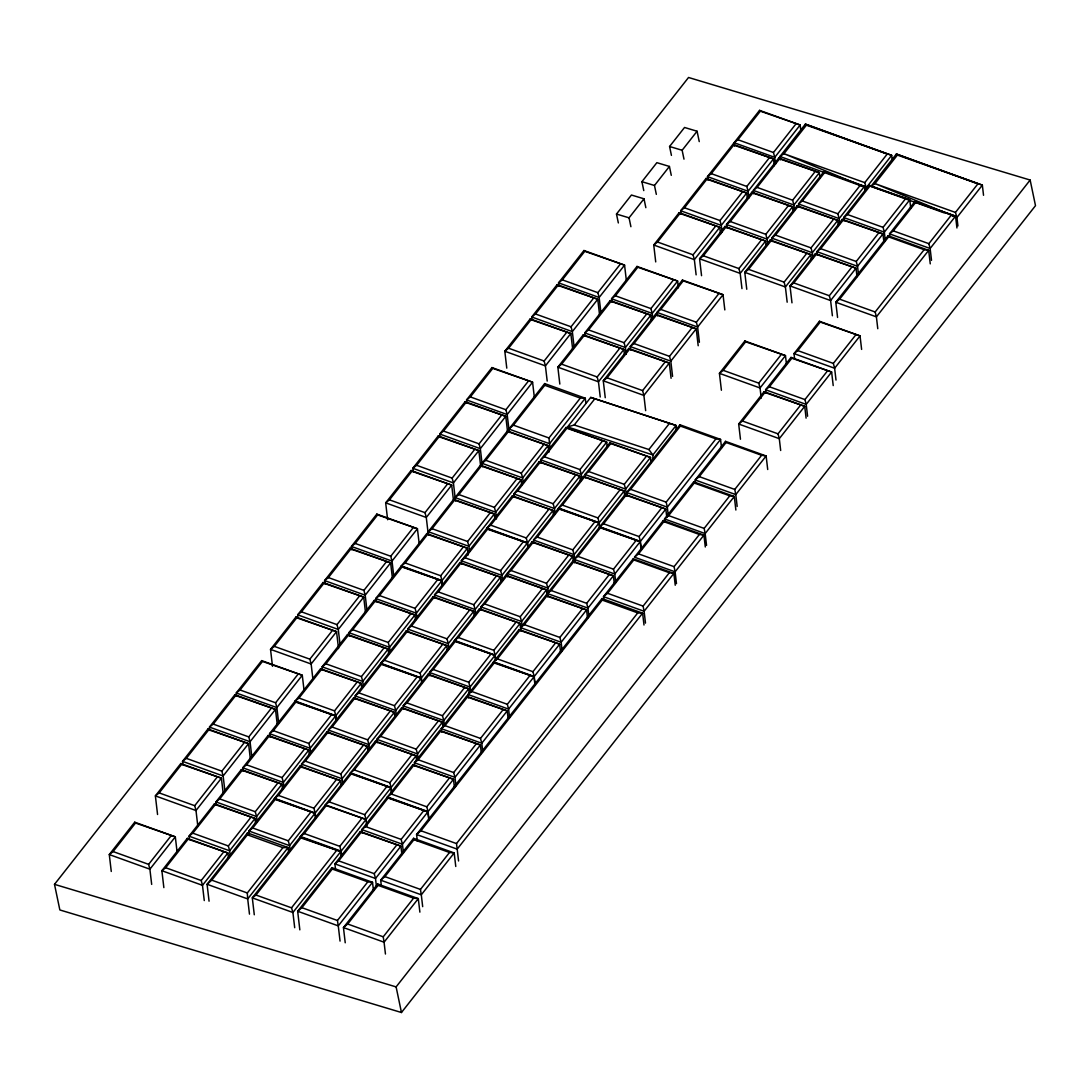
<?xml version="1.0" encoding="UTF-8"?>
<svg xmlns="http://www.w3.org/2000/svg" width="1090" height="1090" viewBox="0 0 1090 1090"><rect width="100%" height="100%" fill="white"/><g stroke="black" fill="none" stroke-linecap="round" stroke-linejoin="round"><path stroke-width="1.5" d="M209.062 901.185L207.086 884.29L211.773 880.175L247.389 834.831L247.457 832.91L288.073 847.543L288.673 852.612M54.5 884.344L688.539 77.485L1030.145 180.041L1035.5 205.656L401.461 1012.515L59.855 909.959L54.5 884.344L396.106 986.9L401.461 1012.515M177.098 852.053L175.313 836.834L134.71 822.201L109.286 854.56L111.262 871.455M223.191 793.384L221.406 778.178L180.804 763.545L155.38 795.891L157.56 814.489M250.332 758.844L248.561 743.639L207.945 729.006L182.521 761.351L182.916 764.73M277.255 724.591L275.47 709.386L234.868 694.752L209.444 727.098L209.839 730.477M304.069 690.474L302.284 675.255L261.682 660.622L236.258 692.981L236.653 696.36M338.527 648.55L336.551 631.655L295.949 617.022L270.524 649.368L272.5 666.276M365.477 612.321L363.706 597.102L323.09 582.469L297.665 614.828L298.06 618.207M392.4 578.068L390.615 562.849L350.013 548.216L324.588 580.575L324.984 583.954M419.214 543.937L417.429 528.732L376.827 514.099L351.402 546.444L351.798 549.823M453.481 500.337L451.696 485.118L411.094 470.485L385.669 502.844L387.645 519.739M480.622 465.784L478.851 450.579L438.234 435.945L412.81 468.291L413.205 471.684M507.545 431.531L505.76 416.326L465.157 401.692L439.733 434.038L440.128 437.431M534.359 397.414L532.574 382.195L491.971 367.575L466.547 399.921L466.942 403.3M572.618 348.732L570.833 333.513L530.231 318.88L504.806 351.239L506.782 368.134M599.527 314.479L597.756 299.26L557.14 284.626L531.716 316.986L532.111 320.365M626.341 280.348L624.57 265.142L583.954 250.509L558.53 282.855L558.925 286.234M171.048 835.812L148.621 864.356L149.889 869.193L109.286 854.56L113.088 851.562L135.514 823.018L175.313 836.834L149.889 869.193L151.673 884.399M217.142 777.156L194.715 805.701L195.996 810.524L155.38 795.891L159.181 792.907L181.608 764.363L221.406 778.178L195.996 810.524L197.767 825.743M244.296 742.617L221.856 771.161L223.137 775.985L182.521 761.351L186.322 758.354L208.762 729.809L248.561 743.639L223.137 775.985L224.922 791.19M271.206 708.364L248.779 736.908L250.06 741.731L209.444 727.098L213.245 724.101L235.672 695.556L275.47 709.386L250.06 741.731L251.831 756.937M298.02 674.233L275.593 702.777L276.874 707.601L236.258 692.981L240.059 689.984L262.486 661.439L302.284 675.255L276.874 707.601L278.645 722.82M332.286 630.633L309.86 659.178L311.141 664.001L270.524 649.368L274.326 646.37L296.752 617.826L336.551 631.655L311.141 664.001L312.912 679.22M359.441 596.08L337.001 624.625L338.281 629.461L297.665 614.828L301.467 611.831L323.907 583.286L363.706 597.102L338.281 629.461L340.066 644.667M386.351 561.827L363.924 590.371L365.205 595.208L324.588 580.575L328.39 577.577L350.817 549.033L390.615 562.849L365.205 595.208L366.976 610.414M413.165 527.71L390.738 556.254L392.019 561.077L351.402 546.444L355.204 543.447L377.631 514.902L417.429 528.732L392.019 561.077L393.79 576.297M447.431 484.11L425.005 512.654L426.285 517.478L385.669 502.844L389.471 499.847L411.897 471.302L451.696 485.118L426.285 517.478L428.057 532.683M474.572 449.557L452.146 478.101L453.426 482.925L412.81 468.291L416.612 465.307L439.052 436.763L478.851 450.579L453.426 482.925L455.484 500.95M501.495 415.304L479.069 443.848L480.336 448.671L439.733 434.038L443.535 431.054L465.961 402.51L505.76 416.326L480.336 448.671L482.407 466.697M528.309 381.187L505.883 409.731L507.163 414.554L466.547 399.921L470.349 396.923L492.775 368.379L532.574 382.195L507.163 414.554L509.33 432.444M566.568 332.491L544.142 361.035L545.409 365.872L504.806 351.239L508.608 348.241L531.034 319.697L570.833 333.513L545.409 365.872L547.194 381.078M593.491 298.238L571.051 326.782L572.332 331.619L531.716 316.986L535.517 313.988L557.957 285.444L597.756 299.26L572.332 331.619L574.103 346.824M620.305 264.121L597.865 292.665L599.146 297.488L558.53 282.855L562.331 279.858L584.771 251.313L624.57 265.142L599.146 297.488L600.931 312.707M618.343 222.932L616.49 214.049L631.437 195.028L643.999 198.802L645.852 207.686M643.768 190.587L641.915 181.703L656.861 162.669L669.423 166.443L671.277 175.327M671.426 155.38L669.573 146.496L684.534 127.476L697.082 131.236L699.249 141.605M630.906 226.706L629.053 217.823L643.999 198.802M656.33 194.361L654.477 185.477L669.423 166.443M683.989 159.154L682.136 150.27L697.082 131.236M228.505 858.062L227.905 852.993L187.289 838.36L161.879 870.719L163.854 887.614M255.646 823.522L255.046 818.454L214.444 803.821L189.02 836.166L189.415 839.545M282.555 789.269L281.969 784.2L241.353 769.567L215.943 801.913L216.338 805.292M309.383 755.138L308.783 750.07L268.167 735.437L242.757 767.796L243.152 771.175M336.197 721.021L335.597 715.953L294.995 701.32L269.571 733.665L269.966 737.044M336.401 720.763L335.802 715.694L295.186 701.061L320.61 668.715L361.226 683.335L361.812 688.417M388.735 654.163L388.135 649.081L347.533 634.462L322.109 666.808L322.504 670.187M415.549 620.033L414.949 614.964L374.347 600.331L348.923 632.677L349.318 636.056M442.363 585.916L441.777 580.834L401.161 566.214L375.737 598.56L376.132 601.939M442.567 585.657L441.968 580.575L401.365 565.955L426.79 533.596L467.392 548.229L468.182 554.987M494.901 519.044L494.315 513.976L453.699 499.343L428.275 531.702L428.67 535.081M496.495 518.963L495.705 512.205L455.089 497.571L480.513 465.226L521.129 479.859L521.715 484.927M523.214 483.02L522.628 477.951L482.012 463.318L507.436 430.972L548.038 445.606L548.829 452.364M550.137 448.767L549.537 443.698L508.935 429.065L544.673 383.585L585.275 398.218L585.875 403.286M720.572 234.05L719.781 227.292L679.165 212.659L653.741 245.018L655.717 261.913M747.29 198.108L746.691 193.039L706.075 178.406L680.664 210.765L681.059 214.144M774.295 165.68L773.505 158.922L732.902 144.289L707.478 176.634L707.873 180.014M800.755 130.064L800.155 124.996L759.553 110.362L734.129 142.722L734.524 146.101M624.475 354.509L623.889 349.44L583.273 334.807L557.848 367.167L559.824 384.062M651.398 320.256L650.798 315.187L610.196 300.554L584.771 332.913L585.167 336.292M678.402 287.828L677.612 281.07L637.01 266.437L611.585 298.783L611.981 302.162M223.641 851.971L201.214 880.516L202.481 885.339L161.879 870.719L165.68 867.722L188.107 839.177L227.905 852.993L202.481 885.339L204.266 900.558M250.782 817.432L228.355 845.976L229.636 850.8L189.02 836.166L192.821 833.169L215.248 804.624L255.046 818.454L229.636 850.8L230.222 855.868M277.705 783.179L255.278 811.723L256.545 816.546L215.943 801.913L219.744 798.916L242.171 770.371L281.969 784.2L256.545 816.546L257.145 821.615M304.519 749.048L282.092 777.592L283.359 782.429L242.757 767.796L246.558 764.799L268.985 736.254L308.783 750.07L283.359 782.429L283.959 787.498M331.333 714.931L308.906 743.475L310.173 748.299L269.571 733.665L273.372 730.668L295.799 702.124L335.597 715.953L310.173 748.299L310.773 753.367M295.186 701.061L298.987 698.063L321.427 669.519L361.226 683.335L335.802 715.694L334.521 710.871L356.961 682.326M383.871 648.073L361.444 676.618L362.725 681.441L322.109 666.808L325.91 663.81L348.337 635.266L388.135 649.081L362.725 681.441L363.311 686.509M410.685 613.942L388.258 642.487L389.539 647.31L348.923 632.677L352.724 629.693L375.151 601.149L414.949 614.964L389.539 647.31L390.125 652.379M437.499 579.826L415.072 608.37L416.353 613.193L375.737 598.56L379.538 595.562L401.965 567.018L441.777 580.834L416.353 613.193L416.939 618.262M401.365 565.955L405.167 562.958L427.593 534.413L467.392 548.229L441.968 580.575L440.701 575.752L463.127 547.207M490.05 512.954L467.61 541.498L468.891 546.322L428.275 531.702L432.076 528.705L454.516 500.16L494.315 513.976L468.891 546.322L469.477 551.404M455.089 497.571L458.89 494.574L481.33 466.03L521.129 479.859L495.705 512.205L494.424 507.381L516.864 478.837M482.012 463.318L485.813 460.321L508.24 431.776L548.038 445.606L522.628 477.951L521.347 473.128L543.774 444.584M508.935 429.065L513.431 425.168L544.768 385.288L544.673 383.585M715.503 226.27L693.077 254.815L694.357 259.638L653.741 245.018L657.543 242.021L679.969 213.477L719.781 227.292L694.357 259.638L696.129 274.857M742.426 192.017L720 220.561L721.267 225.385L680.664 210.765L684.466 207.768L706.892 179.223L746.691 193.039L721.267 225.385L722.057 232.156M769.24 157.9L746.813 186.445L748.081 191.268L707.478 176.634L711.279 173.637L733.706 145.093L773.505 158.922L748.081 191.268L748.871 198.026M795.891 123.974L773.464 152.518L774.745 157.355L734.129 142.722L737.93 139.724L760.357 111.18L800.155 124.996L774.745 157.355L775.535 164.113M619.611 348.418L597.184 376.963L598.465 381.786L557.848 367.167L561.65 364.169L584.09 335.625L623.889 349.44L598.465 381.786L600.236 397.005M646.534 314.165L624.107 342.71L625.374 347.533L584.771 332.913L588.573 329.916L611 301.371L650.798 315.187L625.374 347.533L626.164 354.305M673.347 280.048L650.921 308.593L652.188 313.416L611.585 298.783L615.387 295.785L637.813 267.241L677.612 281.07L652.188 313.416L652.787 318.484M548.965 437.976L580.302 398.095L585.275 398.218L549.537 443.698L548.965 437.976L513.431 425.168M247.457 832.91L207.086 884.29L247.703 898.923L249.474 914.128M315.582 818.358L314.996 813.29L274.38 798.657L248.956 831.002L249.351 834.381M315.787 818.1L315.187 813.031L274.585 798.398L300.009 766.038L340.611 780.672L341.211 785.754M368.12 751.5L367.534 746.418L326.918 731.785L301.494 764.145L301.889 767.524M394.934 717.37L394.348 712.301L353.732 697.668L328.308 730.014L328.717 733.393M421.748 683.253L421.162 678.171L380.546 663.538L355.136 695.897L355.531 699.276M421.953 682.994L421.367 677.912L380.751 663.279L406.175 630.933L446.791 645.566L447.377 650.635M474.3 616.381L473.7 611.313L433.098 596.68L407.674 629.025L408.069 632.418M501.114 582.264L500.514 577.196L459.912 562.563L434.488 594.908L434.883 598.287M527.928 548.134L527.328 543.065L486.726 528.432L461.302 560.791L461.697 564.17M528.132 547.875L527.533 542.806L486.93 528.173L512.341 495.827L552.957 510.461L553.557 515.529M580.466 481.276L579.88 476.207L539.264 461.574L513.84 493.92L514.235 497.299M607.28 447.145L606.694 442.077L566.078 427.444L540.654 459.803L541.049 463.182M671.086 378.284L669.301 363.079L628.698 348.446L603.274 380.792L605.25 397.7M698.2 345.734L696.224 328.826L655.608 314.192L630.197 346.538L630.592 349.917M724.823 309.914L723.038 294.695L682.422 280.076L657.011 312.421L657.406 315.8M590.739 397.414L676.059 425.468L652.883 454.966L567.563 426.912L590.739 397.414L676.059 425.468L676.086 430.373M766.202 246.122L765.602 241.053L725 226.42L699.576 258.766L701.551 275.675M793.111 211.869L792.525 206.8L751.909 192.167L726.485 224.513L726.88 227.905M819.925 177.752L819.339 172.67L778.723 158.05L753.313 190.396L753.708 193.775M310.718 812.268L288.291 840.812L289.572 845.636L248.956 831.002L252.757 828.005L275.184 799.461L314.996 813.29L289.572 845.636L290.158 850.704M274.585 798.398L278.386 795.4L300.813 766.856L340.611 780.672L315.187 813.031L313.92 808.208L336.347 779.663M363.27 745.41L340.829 773.954L342.11 778.778L301.494 764.145L305.295 761.147L327.736 732.603L367.534 746.418L342.11 778.778L342.71 783.846M390.084 711.279L367.643 739.824L368.924 744.647L328.308 730.014L332.109 727.03L354.55 698.486L394.348 712.301L368.924 744.647L369.524 749.716M416.898 677.163L394.457 705.707L395.738 710.53L355.136 695.897L358.937 692.899L381.364 664.355L421.162 678.171L395.738 710.53L396.338 715.599M380.751 663.279L384.552 660.295L406.992 631.75L446.791 645.566L421.367 677.912L420.086 673.089L442.513 644.544M469.436 610.291L447.009 638.835L448.276 643.659L407.674 629.025L411.475 626.042L433.902 597.497L473.7 611.313L448.276 643.659L448.876 648.741M496.25 576.174L473.823 604.718L475.09 609.542L434.488 594.908L438.289 591.911L460.716 563.367L500.514 577.196L475.09 609.542L475.69 614.61M523.064 542.043L500.637 570.588L501.918 575.411L461.302 560.791L465.103 557.794L487.53 529.25L527.328 543.065L501.918 575.411L502.504 580.493M486.93 528.173L490.732 525.176L513.158 496.631L552.957 510.461L527.533 542.806L526.266 537.983L548.692 509.439M575.602 475.185L553.175 503.73L554.456 508.553L513.84 493.92L517.641 490.922L540.068 462.378L579.88 476.207L554.456 508.553L555.042 513.622M602.416 441.055L579.989 469.599L581.27 474.436L540.654 459.803L544.455 456.805L566.895 428.261L606.694 442.077L581.27 474.436L581.856 479.505M665.036 362.057L642.61 390.602L643.89 395.425L603.274 380.792L607.076 377.808L629.502 349.263L669.301 363.079L643.89 395.425L645.662 410.644M691.959 327.804L669.519 356.348L670.8 361.171L630.197 346.538L633.999 343.554L656.425 315.01L696.224 328.826L670.8 361.171L672.585 376.391M718.773 293.687L696.346 322.231L697.614 327.055L657.011 312.421L660.812 309.424L683.239 280.879L723.038 294.695L697.614 327.055L699.399 342.26M761.338 240.032L738.911 268.576L740.192 273.399L699.576 258.766L703.377 255.782L725.804 227.238L765.602 241.053L740.192 273.399L741.963 288.618M788.261 205.778L765.82 234.323L767.101 239.146L726.485 224.513L730.286 221.529L752.727 192.984L792.525 206.8L767.101 239.146L767.701 244.215M815.075 171.661L792.634 200.206L793.915 205.029L753.313 190.396L757.1 187.398L779.541 158.854L819.339 172.67L793.915 205.029L794.515 210.097M892.274 160.421L891.675 155.339L806.396 125.173L783.969 153.717L779.963 156.483L780.358 159.862M567.563 426.912L574.239 424.991L594.69 398.967M247.307 892.969L282.923 847.639L288.073 847.543L247.703 898.923L247.307 892.969L211.773 880.175M341.361 856.672L340.761 851.603L300.159 836.97L252.308 897.86L254.283 914.769M341.715 856.209L341.129 851.14L300.513 836.507L350.312 773.137L390.929 787.77L391.514 792.839M391.719 792.58L391.119 787.511L350.517 772.878L375.423 741.173L416.039 755.806L416.625 760.888M443.003 727.316L442.417 722.248L401.801 707.614L376.895 739.32L377.29 742.699M469.286 693.867L468.686 688.798L428.084 674.165L403.164 705.87L403.559 709.249M495.569 660.431L494.969 655.363L454.367 640.729L429.446 672.435L429.842 675.814M495.759 660.172L495.173 655.104L454.557 640.47L479.477 608.765L520.08 623.398L520.925 631.015M547.057 594.908L546.458 589.84L505.855 575.207L480.935 606.912L481.33 610.291M573.326 561.459L572.74 556.391L532.124 541.757L507.218 573.463L507.613 576.842M599.609 528.023L599.023 522.955L558.407 508.322L533.5 540.027L533.896 543.406M599.813 527.764L599.214 522.696L558.611 508.063L583.518 476.357L624.134 490.991L624.72 496.073M651.098 462.501L650.512 457.432L609.896 442.799L584.989 474.504L585.385 477.883M811.41 259.692L810.824 254.624L770.208 239.991L744.783 272.35L746.759 289.245M838.333 225.439L837.733 220.371L797.131 205.738L771.706 238.097L772.101 241.476M865.147 191.322L864.547 186.254L823.945 171.62L798.52 203.966L798.916 207.345M255.973 895.026L291.507 907.82L292.91 912.494L252.308 897.86L255.973 895.026L300.854 837.91L340.761 851.603L292.91 912.494L294.695 927.699M300.513 836.507L304.287 833.55L326.237 805.605L366.008 819.476L366.799 826.234M326.237 805.605L325.406 804.842L329.166 801.886L351.157 773.914L390.929 787.77L341.129 851.14L339.821 846.344L361.771 818.413M350.517 772.878L354.277 769.922L376.268 741.949L416.039 755.806L391.119 787.511L389.811 782.729L411.802 754.757M438.18 721.185L416.189 749.157L417.497 753.939L376.895 739.32L380.655 736.363L402.646 708.377L442.417 722.248L417.497 753.939L418.097 759.022M464.449 687.749L442.472 715.721L443.78 720.504L403.164 705.87L406.938 702.914L428.915 674.942L468.686 688.798L443.78 720.504L444.366 725.572M490.732 654.3L468.755 682.272L470.062 687.068L429.446 672.435L433.22 669.478L455.198 641.506L494.969 655.363L470.062 687.068L470.648 692.136M454.557 640.47L458.331 637.514L480.308 609.542L520.08 623.398L495.173 655.104L493.865 650.321L515.843 622.349M542.221 588.777L520.243 616.749L521.551 621.532L480.935 606.912L484.709 603.955L506.687 575.983L546.458 589.84L521.551 621.532L522.137 626.614M568.503 555.341L546.526 583.313L547.82 588.096L507.218 573.463L510.992 570.506L532.969 542.534L572.74 556.391L547.82 588.096L548.42 593.164M594.786 521.892L572.795 549.864L574.103 554.66L533.5 540.027L537.261 537.07L559.252 509.098L599.023 522.955L574.103 554.66L574.893 561.418M558.611 508.063L562.372 505.106L584.363 477.134L624.134 490.991L599.214 522.696L597.906 517.913L619.897 489.941M646.275 456.369L624.284 484.342L625.592 489.124L584.989 474.504L588.75 471.548L610.741 443.576L650.512 457.432L625.592 489.124L626.382 495.895M806.559 253.602L784.119 282.147L785.4 286.983L744.783 272.35L748.585 269.353L771.025 240.808L810.824 254.624L785.4 286.983L787.171 302.189M833.469 219.349L811.042 247.893L812.309 252.73L771.706 238.097L775.508 235.099L797.934 206.555L837.733 220.371L812.309 252.73L812.908 257.799M839.722 223.668L839.137 218.6L798.52 203.966L802.322 200.969L824.749 172.424L823.945 171.62M574.239 424.991L648.891 449.53L669.342 423.506M291.507 907.82L336.388 850.718M325.406 804.842L366.008 819.476L364.7 814.68L386.691 786.707M837.856 213.776L860.283 185.232L864.547 186.254L839.137 218.6L837.856 213.776L802.322 200.969M864.779 182.63L783.969 153.717L866.264 187.698L864.779 182.63L887.206 154.085L805.387 124.124L779.963 156.483L866.264 187.698L891.675 155.339L805.387 124.124L806.396 125.173M786.449 364.06L785.468 355.613L744.851 340.979L719.427 373.339L721.403 390.234M373.502 890.748L372.521 882.3L331.905 867.667L297.665 911.24L299.832 929.838M401.924 854.587L400.929 846.14L360.327 831.506L334.903 863.866L335.488 868.934M428.833 820.334L427.852 811.887L387.236 797.253L361.812 829.613L362.207 832.992M428.847 818.386L428.057 811.628L387.441 796.994L412.865 764.649L453.467 779.282L454.462 787.729M481.371 753.476L480.39 745.029L439.774 730.395L414.364 762.741L414.759 766.12M508.185 719.359L507.204 710.898L466.588 696.265L441.178 728.624L441.573 732.003M535.013 685.229L534.018 676.781L493.402 662.148L467.992 694.494L468.387 697.873M535.204 684.97L534.223 676.522L493.606 661.889L519.031 629.543L559.647 644.176L560.628 652.624M562.127 650.716L561.146 642.269L520.53 627.636L545.954 595.29L586.556 609.923L587.551 618.371M614.365 584.24L613.37 575.793L572.768 561.159L547.344 593.505L547.739 596.898M641.179 550.123L640.184 541.676L599.582 527.042L574.158 559.388L574.553 562.767M641.383 549.864L640.389 541.417L599.786 526.783L625.21 494.424L665.813 509.057L666.808 517.505M721.539 447.854L720.558 439.406L679.942 424.773L626.696 492.53L627.091 495.909M781.189 354.591L758.763 383.135L760.043 387.972L719.427 373.339L723.229 370.341L745.655 341.797L785.468 355.613L760.043 387.972L761.229 398.109M857.026 276.656L856.031 268.195L815.429 253.575L790.005 285.921L791.98 302.829M883.936 242.402L882.954 233.941L842.338 219.322L816.914 251.667L817.309 255.046M910.75 208.272L909.769 199.824L869.152 185.191L843.728 217.537L844.123 220.916M340.053 941.092L338.268 925.873L297.665 911.24L301.903 907.684L332.273 869.043L331.905 867.667M396.665 845.118L374.238 873.662L375.505 878.486L334.903 863.866L338.704 860.868L361.131 832.324L400.929 846.14L375.505 878.486L376.5 886.947M423.574 810.865L401.147 839.409L402.428 844.232L361.812 829.613L365.613 826.615L388.04 798.071L427.852 811.887L402.428 844.232L403.409 852.693M387.441 796.994L391.242 793.997L413.669 765.452L453.467 779.282L428.057 811.628L426.776 806.804L449.203 778.26M476.126 744.007L453.685 772.551L454.966 777.374L414.364 762.741L418.151 759.744L440.592 731.199L480.39 745.029L454.966 777.374L455.961 785.822M502.94 709.876L480.499 738.421L481.78 743.257L441.178 728.624L444.979 725.627L467.406 697.082L507.204 710.898L481.78 743.257L482.775 751.705M529.754 675.759L507.327 704.303L508.594 709.127L467.992 694.494L471.793 691.496L494.22 662.952L534.018 676.781L508.594 709.127L509.589 717.574M493.606 661.889L497.408 658.891L519.848 630.347L559.647 644.176L534.223 676.522L532.942 671.699L555.382 643.155M520.53 627.636L524.331 624.638L546.758 596.094L586.556 609.923L561.146 642.269L559.865 637.446L582.292 608.901M609.106 574.771L586.679 603.315L587.96 608.138L547.344 593.505L551.145 590.521L573.572 561.977L613.37 575.793L587.96 608.138L588.941 616.599M635.92 540.654L613.493 569.198L614.774 574.021L574.158 559.388L577.959 556.391L600.386 527.846L640.184 541.676L614.774 574.021L615.755 582.469M599.786 526.783L603.587 523.786L626.014 495.242L665.813 509.057L640.389 541.417L639.121 536.58L661.548 508.035M668.293 515.611L667.312 507.163L626.696 492.53L630.647 489.356L680.378 426.054L679.942 424.773M851.767 267.186L829.34 295.731L830.607 300.554L790.005 285.921L793.806 282.923L816.233 254.379L856.031 268.195L830.607 300.554L832.392 315.759M878.676 232.933L856.25 261.477L857.53 266.301L816.914 251.667L820.716 248.67L843.156 220.126L882.954 233.941L857.53 266.301L858.511 274.748M905.504 198.802L883.064 227.347L884.344 232.17L843.728 217.537L847.529 214.553L869.97 186.009L909.769 199.824L884.344 232.17L885.325 240.631M944.199 212.877L870.965 186.376L896.375 154.017L982.349 185.137L983.534 195.287M957.919 225.943L956.938 217.482L982.349 185.137L897.397 155.066L874.97 183.611L870.965 186.376M337.437 920.491L367.807 881.837L372.521 882.3L338.268 925.873L337.437 920.491L301.903 907.684M666.181 502.149L715.912 438.861L720.558 439.406L667.312 507.163L666.181 502.149L630.647 489.356M806.096 418.138L804.72 406.298L764.104 391.678L738.679 424.024L740.464 439.229M833.21 385.574L831.629 372.044L791.027 357.425L765.602 389.77L765.998 393.149M861.618 349.413L860.037 335.897L819.435 321.264L794.01 353.61L794.61 358.678M419.882 912.139L418.301 898.61L377.699 883.99L343.445 927.563L345.23 942.782M455.77 866.468L454.189 852.939L413.587 838.319L380.683 880.175L381.282 885.257M643.999 625.006L642.61 613.166L602.007 598.546L416.571 834.504L417.361 841.276M675.241 585.235L673.865 573.408L633.249 558.775L603.492 596.639L603.887 600.018M676.481 583.654L675.105 571.828L634.489 557.194L663.306 520.516L703.922 535.149L705.298 546.989M735.873 510.025L734.292 496.495L693.69 481.875L664.559 518.935L664.955 522.328M767.714 469.504L766.134 455.974L725.531 441.355L695.175 479.968L695.57 483.347M930.26 263.862L928.68 250.346L888.064 235.713L835.785 302.243L837.57 317.449M956.938 227.974L955.549 216.147L914.946 201.514L889.522 233.859L889.917 237.239M800.442 405.289L778.015 433.834L779.296 438.657L738.679 424.024L742.481 421.026L764.908 392.482L804.72 406.298L779.296 438.657L780.672 450.483M827.365 371.036L804.938 399.58L806.205 404.404L765.602 389.77L769.404 386.773L791.831 358.229L831.629 372.044L806.205 404.404L807.595 416.23M855.773 334.875L833.346 363.42L834.627 368.243L794.01 353.61L797.812 350.612L820.239 322.068L860.037 335.897L834.627 368.243L836.003 380.069M385.451 954.023L384.062 942.196L343.445 927.563L347.696 924.007L378.067 885.352L377.699 883.99M422.675 906.648L421.299 894.808L380.683 880.175L384.92 876.619L413.955 839.682L413.587 838.319M458.563 860.977L457.187 849.137L416.571 834.504L420.958 830.771L602.239 600.086L602.007 598.546M645.484 623.099L644.108 611.272L603.492 596.639L607.566 593.301L633.794 559.919L633.249 558.775M634.489 557.194L638.549 553.87L663.851 521.66L663.306 520.516M706.552 545.409L705.162 533.569L664.559 518.935L668.62 515.611L694.235 483.02L693.69 481.875M737.167 506.428L735.791 494.601L695.175 479.968L699.249 476.63L726.076 442.499L725.531 441.355M877.777 328.703L876.401 316.863L835.785 302.243L839.641 299.178L888.595 236.884L888.064 235.713M951.284 215.125L928.857 243.669L930.124 248.493L889.522 233.859L893.323 230.862L915.75 202.318L955.549 216.147L930.124 248.493L931.514 260.319M383.23 936.814L413.601 898.16L418.301 898.61L384.062 942.196L383.23 936.814L347.696 924.007M420.454 889.426L449.489 852.489L454.189 852.939L421.299 894.808L420.454 889.426L384.92 876.619M456.492 843.578L637.759 612.893L642.61 613.166L457.187 849.137L456.492 843.578L420.958 830.771M643.1 606.108L669.328 572.727L673.865 573.408L644.108 611.272L643.1 606.108L607.566 593.301M674.083 566.664L699.385 534.468L703.922 535.149L675.105 571.828L674.083 566.664L638.549 553.87M704.154 528.405L729.769 495.814L734.292 496.495L705.162 533.569L704.154 528.405L668.62 515.611M734.783 489.437L761.61 455.293L766.134 455.974L735.791 494.601L734.783 489.437L699.249 476.63M875.175 311.985L924.129 249.692L928.68 250.346L876.401 316.863L875.175 311.985L839.641 299.178M952.156 215.766L956.938 217.482L955.453 212.427L977.88 183.883L896.375 154.017L897.397 155.066M396.106 986.9L1030.145 180.041M669.573 146.496L682.136 150.27M641.915 181.703L654.477 185.477M616.49 214.049L629.053 217.823M955.453 212.427L874.97 183.611L956.938 217.482M737.93 139.724L773.464 152.518M893.323 230.862L928.857 243.669M847.529 214.553L883.064 227.347M757.1 187.398L792.634 200.206M888.595 236.884L924.129 249.692M711.279 173.637L746.813 186.445M820.716 248.67L856.25 261.477M775.508 235.099L811.042 247.893M730.286 221.529L765.82 234.323M684.466 207.768L720 220.561M793.806 282.923L829.34 295.731M748.585 269.353L784.119 282.147M703.377 255.782L738.911 268.576M657.543 242.021L693.077 254.815M797.812 350.612L833.346 363.42M660.812 309.424L696.346 322.231M615.387 295.785L650.921 308.593M562.331 279.858L597.865 292.665M769.404 386.773L804.938 399.58M723.229 370.341L758.763 383.135M633.999 343.554L669.519 356.348M588.573 329.916L624.107 342.71M535.517 313.988L571.051 326.782M742.481 421.026L778.015 433.834M607.076 377.808L642.61 390.602M561.65 364.169L597.184 376.963M508.608 348.241L544.142 361.035M680.378 426.054L715.912 438.861M726.076 442.499L761.61 455.293M544.768 385.288L580.302 398.095M470.349 396.923L505.883 409.731M694.235 483.02L729.769 495.814M588.75 471.548L624.284 484.342M544.455 456.805L579.989 469.599M443.535 431.054L479.069 443.848M663.851 521.66L699.385 534.468M485.813 460.321L521.347 473.128M562.372 505.106L597.906 517.913M517.641 490.922L553.175 503.73M603.587 523.786L639.121 536.58M416.612 465.307L452.146 478.101M458.89 494.574L494.424 507.381M633.794 559.919L669.328 572.727M537.261 537.07L572.795 549.864M577.959 556.391L613.493 569.198M490.732 525.176L526.266 537.983M389.471 499.847L425.005 512.654M432.076 528.705L467.61 541.498M602.239 600.086L637.759 612.893M510.992 570.506L546.526 583.313M465.103 557.794L500.637 570.588M551.145 590.521L586.679 603.315M355.204 543.447L390.738 556.254M405.167 562.958L440.701 575.752M484.709 603.955L520.243 616.749M438.289 591.911L473.823 604.718M524.331 624.638L559.865 637.446M379.538 595.562L415.072 608.37M328.39 577.577L363.924 590.371M458.331 637.514L493.865 650.321M411.475 626.042L447.009 638.835M497.408 658.891L532.942 671.699M352.724 629.693L388.258 642.487M301.467 611.831L337.001 624.625M433.22 669.478L468.755 682.272M471.793 691.496L507.327 704.303M384.552 660.295L420.086 673.089M325.91 663.81L361.444 676.618M274.326 646.37L309.86 659.178M406.938 702.914L442.472 715.721M358.937 692.899L394.457 705.707M444.979 725.627L480.499 738.421M298.987 698.063L334.521 710.871M380.655 736.363L416.189 749.157M240.059 689.984L275.593 702.777M332.109 727.03L367.643 739.824M418.151 759.744L453.685 772.551M273.372 730.668L308.906 743.475M354.277 769.922L389.811 782.729M213.245 724.101L248.779 736.908M305.295 761.147L340.829 773.954M391.242 793.997L426.776 806.804M246.558 764.799L282.092 777.592M329.166 801.886L364.7 814.68M413.955 839.682L449.489 852.489M186.322 758.354L221.856 771.161M278.386 795.4L313.92 808.208M365.613 826.615L401.147 839.409M219.744 798.916L255.278 811.723M304.287 833.55L339.821 846.344M159.181 792.907L194.715 805.701M252.757 828.005L288.291 840.812M338.704 860.868L374.238 873.662M247.389 834.831L282.923 847.639M378.067 885.352L413.601 898.16M332.273 869.043L367.807 881.837M192.821 833.169L228.355 845.976M165.68 867.722L201.214 880.516M113.088 851.562L148.621 864.356M609.896 442.799L610.741 443.576M583.518 476.357L584.363 477.134M558.407 508.322L559.252 509.098M532.124 541.757L532.969 542.534M505.855 575.207L506.687 575.983M479.477 608.765L480.308 609.542M454.367 640.729L455.198 641.506M428.084 674.165L428.915 674.942M401.801 707.614L402.646 708.377M375.423 741.173L376.268 741.949M350.312 773.137L351.157 773.914M819.435 321.264L820.239 322.068M791.027 357.425L791.831 358.229M764.104 391.678L764.908 392.482M914.946 201.514L915.75 202.318M869.152 185.191L869.97 186.009M759.553 110.362L760.357 111.18M842.338 219.322L843.156 220.126M778.723 158.05L779.541 158.854M797.131 205.738L797.934 206.555M732.902 144.289L733.706 145.093M815.429 253.575L816.233 254.379M751.909 192.167L752.727 192.984M770.208 239.991L771.025 240.808M706.075 178.406L706.892 179.223M725 226.42L725.804 227.238M679.165 212.659L679.969 213.477M744.851 340.979L745.655 341.797M682.422 280.076L683.239 280.879M637.01 266.437L637.813 267.241M655.608 314.192L656.425 315.01M583.954 250.509L584.771 251.313M610.196 300.554L611 301.371M628.698 348.446L629.502 349.263M557.14 284.626L557.957 285.444M583.273 334.807L584.09 335.625M530.231 318.88L531.034 319.697M566.078 427.444L566.895 428.261M625.21 494.424L626.014 495.242M491.971 367.575L492.775 368.379M539.264 461.574L540.068 462.378M507.436 430.972L508.24 431.776M599.582 527.042L600.386 527.846M465.157 401.692L465.961 402.51M512.341 495.827L513.158 496.631M480.513 465.226L481.33 466.03M572.768 561.159L573.572 561.977M438.234 435.945L439.052 436.763M486.726 528.432L487.53 529.25M453.699 499.343L454.516 500.16M545.954 595.29L546.758 596.094M411.094 470.485L411.897 471.302M459.912 562.563L460.716 563.367M426.79 533.596L427.593 534.413M519.031 629.543L519.848 630.347M376.827 514.099L377.631 514.902M433.098 596.68L433.902 597.497M401.161 566.214L401.965 567.018M493.402 662.148L494.22 662.952M350.013 548.216L350.817 549.033M406.175 630.933L406.992 631.75M374.347 600.331L375.151 601.149M466.588 696.265L467.406 697.082M323.09 582.469L323.907 583.286M380.546 663.538L381.364 664.355M347.533 634.462L348.337 635.266M439.774 730.395L440.592 731.199M295.949 617.022L296.752 617.826M353.732 697.668L354.55 698.486M320.61 668.715L321.427 669.519M412.865 764.649L413.669 765.452M261.682 660.622L262.486 661.439M326.918 731.785L327.736 732.603M294.995 701.32L295.799 702.124M387.236 797.253L388.04 798.071M234.868 694.752L235.672 695.556M300.009 766.038L300.813 766.856M268.167 735.437L268.985 736.254M360.327 831.506L361.131 832.324M207.945 729.006L208.762 729.809M274.38 798.657L275.184 799.461M241.353 769.567L242.171 770.371M180.804 763.545L181.608 764.363M214.444 803.821L215.248 804.624M187.289 838.36L188.107 839.177M134.71 822.201L135.514 823.018M300.159 836.97L300.854 837.91M648.891 449.53L652.883 454.966L652.91 459.871"/></g></svg>
